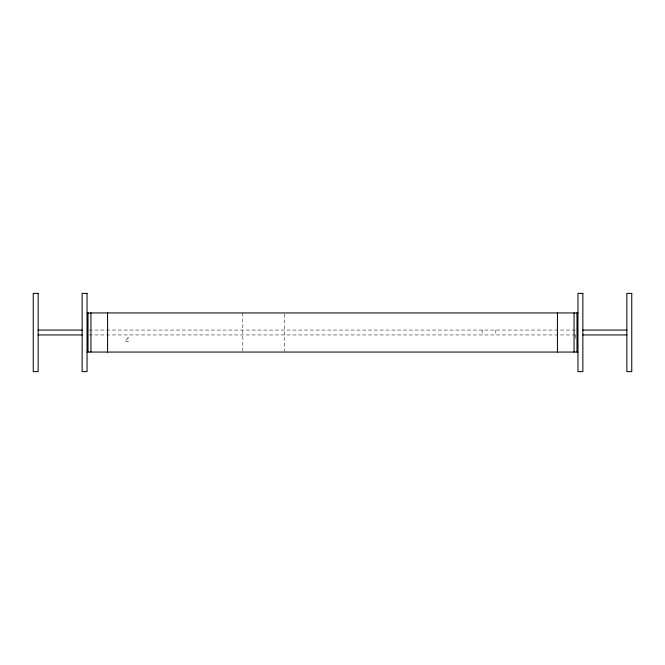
<?xml version="1.0" encoding="UTF-8"?>
<svg xmlns="http://www.w3.org/2000/svg" width="665" height="665" viewBox="0 0 665 665"><rect width="100%" height="100%" fill="white"/><g stroke="black" fill="none" stroke-linecap="round" stroke-linejoin="round"><path stroke-width="0.5" stroke-dasharray="3.33 2.49" d="M89.052 330.056L575.948 330.056M89.052 334.944L575.948 334.944M575.225 335.077L575.225 338.942M495.816 330.056L495.816 334.944M482.125 330.056L482.125 334.944M284.662 313.971L284.662 351.029M242.8 312.941L242.8 351.029M128.121 337.621L124.937 341.777L128.121 341.777L128.121 337.621"/><path stroke-width="1" d="M87.04 312.941L577.96 312.941M38.138 330.056L82.144 330.056M582.856 330.056L626.862 330.056M38.138 334.944L82.144 334.944M582.856 334.944L626.862 334.944M87.04 352.059L577.96 352.059M576.987 312.941L576.987 352.059M574.053 312.941L574.053 352.059M557.428 312.941L557.428 352.059M107.572 312.941L107.572 352.059M90.947 312.941L90.947 352.059M88.013 312.941L88.013 352.059M38.138 293.381L33.25 293.381L33.25 371.619L38.138 371.619L38.138 293.381M87.04 293.381L82.144 293.381L82.144 371.619L87.04 371.619L87.04 293.381M582.856 293.381L577.96 293.381L577.96 371.619L582.856 371.619L582.856 293.381M631.75 293.381L626.862 293.381L626.862 371.619L631.75 371.619L631.75 293.381"/></g></svg>
